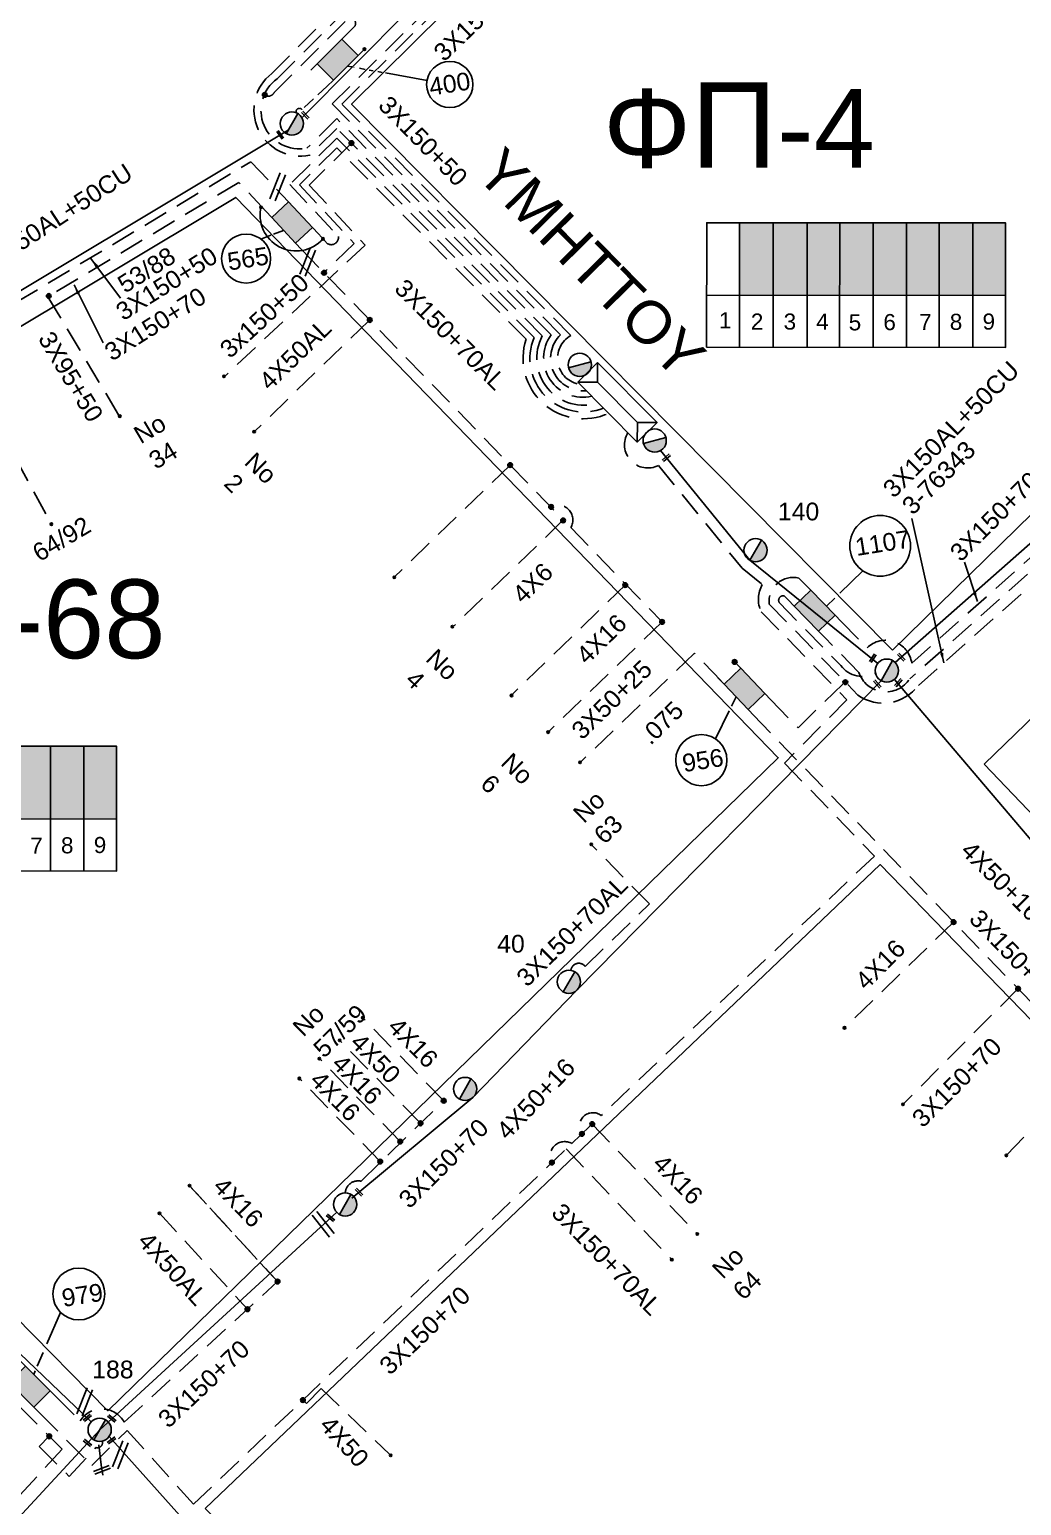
# Model space of a CAD drawing. Header units: millimetres. Extents: x 771 to 3391, y 686 to 1835.
# Drawn here: x 1872.3 to 1973, y 851.3 to 1001.2 of the extents above; entities that cross this region are included whole.
import ezdxf

# ---------------------------------------------------------------- set-up
doc = ezdxf.new("R2010")
doc.units = ezdxf.units.MM
doc.linetypes.add('DASHED', pattern=[19.05, 12.7, -6.35])
for name, color, linetype in [('Link Box 4 Διευθύνσεων', 7, 'Continuous'), ('Pillar OTE', 7, 'Continuous'), ('Άγνωστα', 7, 'Continuous'), ('Γυμνά εναέρια ΧΤ και ΦΟΠ (3Φ)   4x50+16AL', 7, 'Continuous'), ('Εναέρια παροχή ΧΤ 4x16', 7, 'SYN_LINE'), ('Επιγραφές - Σχήματα', 7, 'Continuous'), ('Καλωδια ΧΤ  3X95+50', 7, 'Continuous'), ('Καλώδια ΧΤ   3x150+50CU', 7, 'DASHED'), ('Καλώδια ΧΤ   3x150+70AL', 7, 'DASHED'), ('Καλώδια ΧΤ   3x150AL+50CU', 7, 'DASHED'), ('Μηχανική τομή', 7, 'Continuous'), ('Στύλος ΦΜ', 7, 'Continuous'), ('Στύλος ΦΜ @ 1', 7, 'Continuous'), ('Συνδέσεις', 7, 'Continuous'), ('Τομή', 7, 'Continuous'), ('Υποσταθμός εναέριος 2 στύλων', 7, 'Continuous'), ('Υποσταθμός πόλεως', 7, 'Continuous'), ('Υπόβαθρο ΔΕΗ', 7, 'Continuous'), ('Υπόγεια Καλώδια Δικτύου ΧΤ   .075', 7, 'DASHED'), ('Υπόγεια Καλώδια Δικτύου ΧΤ   .10', 7, 'DASHED'), ('Υπόγεια καλώδια Παροχών ΧΤ   4x16AL', 7, 'DASHED'), ('Υπόγεια καλώδια Παροχών ΧΤ   4x50AL', 7, 'DASHED'), ('Υπόγεια καλώδια Παροχών ΧΤ   4x6', 7, 'DASHED')]:
    doc.layers.add(name, color=color, linetype=linetype)
doc.styles.add('arial', font='arial.ttf')
doc.styles.get("Standard").update_dxf_attribs({"font": 'arial.ttf'})
doc.linetypes.add('SYN_LINE', pattern='A,0.5,-0.0001,["/\\/\\/\\/",Standard,S=0.1,R=0,X=0,Y=-0.05],-0.25', length=0.7501)
doc.dimstyles.new('ISO-25', dxfattribs={"dimtxt": 2.5, "dimasz": 2.5, "dimexe": 1.25, "dimexo": 0.625, "dimtad": 1, "dimtxsty": 'Standard', "dimcen": 2.5, "dimadec": 0, "dimazin": 0, "dimtfac": 1, "dimtmove": 0, "dimatfit": 3, "dimfxl": 1, "dimarcsym": 0})

# ---------------------------------------------------------------- blocks, each defined once
blk = doc.blocks.new('LINK BOX 4 ΑΝΑΧΩΡΗΣΕΩΝ')
at = {"layer": 'Link Box 4 Διευθύνσεων', "ltscale": 40}
blk.add_hatch(color=256, dxfattribs=at).paths.add_polyline_path([(-3.54, 0), (-3.54, -4.67), (3.54, -4.67), (3.54, 0)])
for p, q in [((-3.54, 0), (-5.33, 0)), ((5.33, 0), (3.54, 0)), ((-3.54, -4.67), (-5.33, -4.67)), ((5.33, -4.67), (3.54, -4.67))]:
    blk.add_line(p, q, dxfattribs=at)
blk.add_lwpolyline([(-3.54, -4.67), (-3.54, 0), (3.54, 0), (3.54, -4.67)], close=True, dxfattribs=at)
blk = doc.blocks.new('ΥΠΑΡΧΩΝ ΤΣΙΜΕΝΤΕΝΙΟΣ ΣΤΥΛΟΣ')
at = {"layer": 'Στύλος ΦΜ'}
blk.add_hatch(color=7, dxfattribs=at).paths.add_polyline_path([(-1.29, -2.28, 0.574793), (2.62, 0, 0.268822), (1.3, 2.27)])
at = {"layer": 'Στύλος ΦΜ', "color": 7}
blk.add_line((-1.29, -2.28), (1.3, 2.27), dxfattribs=at)
blk.add_circle((0, 0), 2.62, dxfattribs=at)
at = {"layer": 'Στύλος ΦΜ', "flags": 4}
for tag, p in [('ΑΡΙΘΜΟΣ', (-4.68, 8.05)), ('ΤΥΠΟΣ', (-4.91, 3.03))]:
    blk.add_attdef(tag, p, '', height=4, dxfattribs=at)
blk = doc.blocks.new('ΥΠΟΣΤΑΘΜΟΣ ΕΝΑΕΡΙΟΣ ΕΠΙ 2 ΣΤΥΛΩΝ')
at = {"layer": 'Υποσταθμός εναέριος 2 στύλων', "linetype": 'Continuous'}
for points in [[(-11.97, -2.11, 0.574793), (-8.45, -0.07, 0.268822), (-9.64, 1.98)], [(9.68, -2.15, 0.574793), (13.19, -0.1, 0.268822), (12.01, 1.95)]]:
    blk.add_hatch(color=256, dxfattribs=at).paths.add_polyline_path(points)
for p, q in [((-11.97, -2.11), (-9.64, 1.98)), ((9.68, -2.15), (12.01, 1.95))]:
    blk.add_line(p, q, dxfattribs=at)
for centre in [(-10.81, -0.07), (10.84, -0.1)]:
    blk.add_circle(centre, 2.36, dxfattribs=at)
at = {"layer": 'Υποσταθμός πόλεως', "linetype": 'Continuous', "ltscale": 40}
blk.add_lwpolyline([(-8.57, 2.82), (8.57, 2.82), (8.57, -2.82), (-8.57, -2.82)], close=True, dxfattribs=at)
for points in [[(-5.75, 0), (-8.57, 2.82)], [(-8.57, -2.82), (-5.75, 0)], [(-5.75, 0), (5.75, 0)], [(5.75, 0), (8.57, 2.82)], [(8.57, -2.82), (5.75, 0)]]:
    blk.add_lwpolyline(points, dxfattribs=at)
at = {"layer": 'Υποσταθμός εναέριος 2 στύλων', "ltscale": 40, "flags": 1}
for tag, p in [('ΜΕΤΑΣΧΗΜΑΤΙΣΜΟΣ', (14.09, 2.51)), ('ΙΣΧΥΣ', (14.07, -0.28)), ('ΑΡΙΘΜΟΣ', (14.19, -3))]:
    blk.add_attdef(tag, p, '', height=1.8, dxfattribs=at)
blk = doc.blocks.new('ΜΗΧΑΝΙΚΗ ΤΟΜΗ')
at = {"layer": 'Μηχανική τομή', "ltscale": 40}
for p, q in [((-1.89, 0.78), (1.89, 0.78)), ((1.89, 0), (-1.89, 0))]:
    blk.add_line(p, q, dxfattribs=at)
blk = doc.blocks.new('ΤΟΜΗ')
at = {"layer": 'Τομή', "ltscale": 40}
for p, q in [((-5.68, 0), (5.68, 0)), ((5.68, -2.33), (-5.68, -2.33))]:
    blk.add_line(p, q, dxfattribs=at)
blk = doc.blocks.new('_ΣΥΝΔΕΣΗ')
at = {"layer": 'Συνδέσεις', "linetype": 'SYN_LINE', "ltscale": 40}
blk.add_hatch(color=256, dxfattribs=at).paths.add_polyline_path([(0.5, -0.01, 1), (-0.5, -0.01, 1)])
at = {"layer": 'Συνδέσεις'}
blk.add_circle((0, -0.01), 0.5, dxfattribs=at)
blk = doc.blocks.new('τομή_')
at = {"layer": 'Επιγραφές - Σχήματα'}
for p, q in [((-1.29, -0.22), (0.13, 0.75)), ((-1.08, -0.46), (0.34, 0.51)), ((-0.66, 0.62), (-0.29, -0.37))]:
    blk.add_line(p, q, dxfattribs=at)

msp = doc.modelspace()

# ---------------------------------------------------------------- hatches: boundary and pattern name
at = {"layer": 'Άγνωστα', "linetype": 'DASHED', "ltscale": 0.2}
h = msp.add_hatch(color=62, dxfattribs=at)
h.dxf.hatch_style = 1
h.paths.add_polyline_path([(1947.8455, 981.53971), (1944.40563, 981.53993), (1944.40517, 974.17934), (1947.84504, 974.176)])
h = msp.add_hatch(color=6, dxfattribs=at)
h.dxf.hatch_style = 1
h.paths.add_polyline_path([(1947.84504, 974.176), (1951.28461, 974.17266), (1951.28507, 981.5395), (1947.8455, 981.53971)])
h = msp.add_hatch(color=2, dxfattribs=at)
h.dxf.hatch_style = 1
h.paths.add_polyline_path([(1951.28461, 974.17266), (1954.58217, 974.16946), (1954.58263, 981.53929), (1951.28507, 981.5395)])
h = msp.add_hatch(color=151, dxfattribs=at)
h.dxf.hatch_style = 1
h.paths.add_polyline_path([(1957.96863, 981.53908), (1954.58263, 981.53929), (1954.58217, 974.16946), (1957.96816, 974.16617)])
h = msp.add_hatch(color=1, dxfattribs=at)
h.dxf.hatch_style = 1
h.paths.add_polyline_path([(1957.96816, 974.16617), (1961.36481, 974.16287), (1961.36527, 981.53887), (1957.96863, 981.53908)])
h = msp.add_hatch(color=133, dxfattribs=at)
h.dxf.hatch_style = 1
h.paths.add_polyline_path([(1964.70232, 981.53866), (1961.36527, 981.53887), (1961.36481, 974.16287), (1964.70185, 974.15963)])
h = msp.add_hatch(color=85, dxfattribs=at)
h.dxf.hatch_style = 1
h.paths.add_polyline_path([(1964.70185, 974.15963), (1968.09023, 974.15634), (1968.09069, 981.53845), (1964.70232, 981.53866)])
h = msp.add_hatch(color=30, dxfattribs=at)
h.dxf.hatch_style = 1
h.paths.add_polyline_path([(1971.41079, 981.53824), (1968.09069, 981.53845), (1968.09023, 974.15634), (1971.41033, 974.15311)])
at = {"layer": 'Καλώδια ΧΤ   3x150+50CU', "linetype": 'DASHED', "ltscale": 0.2}
h = msp.add_hatch(color=6, dxfattribs=at)
h.dxf.hatch_style = 1
h.paths.add_polyline_path([(1874.45299, 928.37561), (1871.11595, 928.37582), (1871.11549, 920.99982), (1874.45253, 920.99658)])
h = msp.add_hatch(color=151, dxfattribs=at)
h.dxf.hatch_style = 1
h.paths.add_polyline_path([(1877.84137, 928.3754), (1874.45299, 928.37561), (1874.45253, 920.99658), (1877.84091, 920.99329)])
h = msp.add_hatch(color=85, dxfattribs=at)
h.dxf.hatch_style = 1
h.paths.add_polyline_path([(1881.16147, 928.37519), (1877.84137, 928.3754), (1877.84091, 920.99329), (1881.16101, 920.99007)])

# ---------------------------------------------------------------- linework, layer by layer
at = {"layer": 'Pillar OTE', "ltscale": 40}
for points in [[(1941.07693, 968.89985), (1941.07772, 981.54014), (1971.41079, 981.53824), (1971.41, 968.87049), (1941.07693, 968.90078)], [(1944.40484, 968.89746), (1944.40563, 981.53993)], [(1947.84471, 968.89402), (1947.8455, 981.53971)], [(1951.28428, 968.89059), (1951.28507, 981.5395)], [(1954.58184, 968.88729), (1954.58263, 981.53929)], [(1957.96783, 968.88391), (1957.96863, 981.53908)], [(1961.36448, 968.88052), (1961.36527, 981.53887)], [(1964.70152, 968.87719), (1964.70232, 981.53866)], [(1968.0899, 968.8738), (1968.09069, 981.53845)], [(1941.07726, 974.18257), (1971.41033, 974.15311)], [(1850.8276, 915.7368), (1850.82839, 928.37709), (1881.16147, 928.37519), (1881.16068, 915.70744), (1850.8276, 915.73773)], [(1874.4522, 915.71414), (1874.45299, 928.37561)], [(1877.84058, 915.71076), (1877.84137, 928.3754)], [(1850.82793, 921.01953), (1881.16101, 920.99007)]]:
    msp.add_lwpolyline(points, dxfattribs=at)
at = {"layer": 'Άγνωστα', "color": 151, "linetype": 'DASHED', "ltscale": 0.2}
for points in [[(1921.12196, 956.93805), (1909.35218, 945.54664)], [(1936.54343, 941.00435), (1924.98411, 929.81664)]]:
    msp.add_lwpolyline(points, dxfattribs=at)
at = {"layer": 'Γυμνά εναέρια ΧΤ και ΦΟΠ (3Φ)   4x50+16AL', "color": 6, "linetype": 'Continuous', "ltscale": 0.2}
msp.add_lwpolyline([(1899.98017, 992.20635), (1916.12571, 1008.47369), (1934.2259, 1026.60303), (1959.918, 1052.91557), (1985.27252, 1074.94348)], dxfattribs=at)
at = {"layer": 'Γυμνά εναέρια ΧΤ και ΦΟΠ (3Φ)   4x50+16AL', "color": 30, "linetype": 'Continuous', "ltscale": 0.2}
msp.add_lwpolyline([(1789.24007, 931.91068), (1825.47147, 950.92718), (1861.57857, 968.76471), (1898.58025, 990.94111)], dxfattribs=at)
at = {"layer": 'Γυμνά εναέρια ΧΤ και ΦΟΠ (3Φ)   4x50+16AL', "color": 151, "linetype": 'Continuous', "ltscale": 0.2}
for points in [[(1960.21693, 936.88086), (1983.59033, 957.51042), (2006.3024, 980.50123)], [(1880.39073, 858.26144), (1901.01648, 835.20971), (1922.78996, 813.47251), (1948.7911, 787.50169)]]:
    msp.add_lwpolyline(points, dxfattribs=at)
at = {"layer": 'Γυμνά εναέρια ΧΤ και ΦΟΠ (3Φ)   4x50+16AL', "color": 1, "linetype": 'Continuous', "ltscale": 0.2}
for points in [[(1936.40138, 958.41098), (1945.46225, 947.26344), (1958.45466, 936.79921)], [(1958.79088, 935.03597), (1927.90229, 903.60643), (1917.34341, 892.70793), (1905.06132, 882.49431)]]:
    msp.add_lwpolyline(points, dxfattribs=at)
at = {"layer": 'Γυμνά εναέρια ΧΤ και ΦΟΠ (3Φ)   4x50+16AL', "color": 173, "linetype": 'Continuous', "ltscale": 0.2}
msp.add_lwpolyline([(1960.13592, 935.16409), (1986.50487, 904.13335), (2009.25943, 881.89199)], dxfattribs=at)
at = {"layer": 'Γυμνά εναέρια ΧΤ και ΦΟΠ (3Φ)   4x50+16AL', "color": 2, "linetype": 'Continuous', "ltscale": 0.2}
msp.add_lwpolyline([(1789.26919, 930.93575), (1821.35965, 917.47908), (1838.0399, 899.98026), (1864.04617, 873.64123), (1878.58859, 859.77067)], dxfattribs=at)
at = {"layer": 'Γυμνά εναέρια ΧΤ και ΦΟΠ (3Φ)   4x50+16AL', "color": 85, "linetype": 'Continuous', "ltscale": 0.2}
msp.add_lwpolyline([(1792.54081, 771.33546), (1819.68967, 798.83648), (1843.14212, 821.0109), (1855.03369, 832.55799), (1879.44608, 858.96168), (1903.50892, 881.04861)], dxfattribs=at)
at = {"layer": 'Καλωδια ΧΤ  3X95+50', "color": 85, "linetype": 'DASHED', "ltscale": 0.2}
msp.add_lwpolyline([(1874.18553, 974.03088), (1881.42762, 961.93904)], dxfattribs=at)
at = {"layer": 'Καλώδια ΧΤ   3x150+50CU', "color": 6, "linetype": 'DASHED', "ltscale": 0.2}
for points in [[(1929.42325, 963.92202, -0.693418339), (1925.2779, 970.14713), (1903.52772, 992.1201), (1900.49157, 989.11474, -0.805601327), (1897.46071, 996.16742), (1905.99931, 1004.69871), (1880.45818, 1030.52738), (1891.28668, 1040.55698, 0.644332628), (1889.18926, 1043.70349), (1887.62772, 1042.25869)], [(1896.13627, 994.52441, 0.46823958), (1897.16904, 994.78772), (1904.64881, 1002.2611, -0.803802793), (1905.32977, 1001.47987), (1904.66823, 1000.81889)], [(1845.54407, 956.32839), (1843.03846, 961.38841), (1860.81171, 970.17046), (1865.55136, 973.0111, -0.373201804), (1867.67172, 971.48387), (1894.80473, 987.74563), (1898.01237, 984.30925)]]:
    msp.add_lwpolyline(points, format="xyb", dxfattribs=at)
at = {"layer": 'Καλώδια ΧΤ   3x150+50CU', "color": 30, "linetype": 'DASHED', "ltscale": 0.2}
msp.add_lwpolyline([(1928.22336, 965.13108, -0.718718818), (1927.29961, 970.09478), (1904.03023, 993.60251), (1915.51261, 1004.96727, 0.855723367), (1919.93642, 1009.34577), (1934.49332, 1023.75356, 0.972203651), (1937.25028, 1026.48229), (1953.68592, 1042.74957), (1968.12674, 1028.49725)], format="xyb", dxfattribs=at)
at = {"layer": 'Καλώδια ΧΤ   3x150+50CU', "color": 6, "linetype": 'DASHED', "ltscale": 0.1}
msp.add_lwpolyline([(1902.54856, 995.40166), (1899.97991, 993.05564, 0.815864741), (1899.40342, 992.7069)], format="xyb", dxfattribs=at)
at = {"layer": 'Καλώδια ΧΤ   3x150+50CU', "color": 2, "linetype": 'DASHED', "ltscale": 0.2}
msp.add_lwpolyline([(1905, 989.63771), (1900.72849, 985.35774), (1906.40256, 979.27905), (1892.00029, 965.83543)], dxfattribs=at)
at = {"layer": 'Καλώδια ΧΤ   3x150+50CU', "color": 85, "linetype": 'DASHED', "ltscale": 0.2}
for points in [[(1930.61738, 962.71877, -0.666589692), (1923.55791, 969.88889), (1903.51751, 990.14008), (1898.75225, 985.42319, -0.002323226), (1898.75225, 985.42319), (1903.68356, 980.14024, -0.611774999), (1902.58061, 979.41526), (1901.64825, 980.4141)], [(1951.01521, 944.87656), (1950.44341, 945.46277, 0.513096279), (1947.42026, 942.81925), (1956.43108, 933.58127, 0.411348543), (1962.57024, 934.55749), (1985.80004, 955.17968), (1997.52331, 967.04683), (2005.50823, 958.40621)]]:
    msp.add_lwpolyline(points, format="xyb", dxfattribs=at)
at = {"layer": 'Καλώδια ΧΤ   3x150+50CU', "linetype": 'DASHED', "ltscale": 0.2}
for points in [[(1897.09582, 980.37669), (1898.12411, 980.76904)], [(1895.81116, 979.8865), (1896.83059, 980.27548)]]:
    msp.add_lwpolyline(points, dxfattribs=at)
at = {"layer": 'Καλώδια ΧΤ   3x150+50CU', "color": 85, "linetype": 'DASHED', "ltscale": 0.2}
for points in [[(1846.66698, 956.88443), (1844.55206, 961.24903), (1861.19514, 969.46759), (1863.66517, 970.94796), (1874.54066, 950.93449)], [(1947.59476, 933.09138), (1950.35157, 930.26507), (1955.12458, 934.9207)]]:
    msp.add_lwpolyline(points, dxfattribs=at)
at = {"layer": 'Καλώδια ΧΤ   3x150+50CU', "color": 173, "linetype": 'DASHED', "ltscale": 0.2}
for points in [[(2006.41157, 959.241), (1997.59789, 968.70271), (1985.06347, 955.95659), (1961.69771, 935.21371, -0.627624175), (1956.52834, 935.88178), (1953.06495, 939.43248)], [(1949.3444, 943.24683), (1948.95141, 943.64973, 0.647767567), (1948.44105, 942.97573), (1954.69184, 936.56736, 0.3741692), (1958.22173, 935.80702)]]:
    msp.add_lwpolyline(points, format="xyb", dxfattribs=at)
at = {"layer": 'Καλώδια ΧΤ   3x150+50CU', "color": 5, "linetype": 'DASHED', "ltscale": 0.2}
for points in [[(1869.64109, 864.40055), (1869.23541, 864.80854, 0.665206203), (1868.60213, 864.00122), (1875.63589, 856.9913), (1868.13768, 848.88148), (1870.29095, 846.91451), (1856.21461, 831.50496), (1847.87165, 823.56846), (1838.03353, 833.69686)], [(1874.32232, 858.30042), (1873.2917, 857.26629), (1876.34895, 854.2194), (1879.06074, 857.15239, 0.586299325), (1879.70821, 857.81076)]]:
    msp.add_lwpolyline(points, format="xyb", dxfattribs=at)
at = {"layer": 'Καλώδια ΧΤ   3x150+70AL', "color": 62, "linetype": 'DASHED', "ltscale": 0.2}
msp.add_lwpolyline([(1928.86795, 964.48156, -0.708840154), (1926.23642, 970.17382), (1903.04027, 993.60758), (1915.54082, 1005.98009, 1.164355137), (1918.39507, 1009.49027)], format="xyb", dxfattribs=at)
at = {"layer": 'Καλώδια ΧΤ   3x150+70AL', "color": 151, "linetype": 'DASHED', "ltscale": 0.2}
for points in [[(1931.13411, 962.19809, -0.656142009), (1922.74508, 969.7208), (1903.51259, 989.15029), (1899.7244, 985.4007)], [(1925.21437, 952.70971, -0.759381497), (1927.2756, 950.58001), (1936.54343, 941.00435)]]:
    msp.add_lwpolyline(points, format="xyb", dxfattribs=at)
at = {"layer": 'Καλώδια ΧΤ   3x150+70AL', "color": 85, "linetype": 'DASHED', "ltscale": 0.2}
for points in [[(1896.30617, 982.71662), (1893.57431, 985.64328), (1874.18553, 974.03088)], [(1972.69521, 903.76162), (1961.0955, 892.10553)]]:
    msp.add_lwpolyline(points, dxfattribs=at)
at = {"layer": 'Καλώδια ΧΤ   3x150+70AL', "color": 151, "linetype": 'DASHED', "ltscale": 0.2}
for points in [[(1899.72439, 985.4007), (1905.29526, 979.44108), (1902.22159, 976.46621)], [(1899.94205, 978.82147), (1926.52193, 951.35871)]]:
    msp.add_lwpolyline(points, dxfattribs=at)
at = {"layer": 'Καλώδια ΧΤ   3x150+70AL', "color": 173, "linetype": 'DASHED', "ltscale": 0.2}
msp.add_lwpolyline([(1954.73576, 941.06221), (1957.36204, 938.36971, -0.619572122), (1961.89695, 936.82138), (1984.3269, 956.7335), (1999.18835, 971.77735), (2002.69138, 971.73591), (2003.38557, 972.4176)], format="xyb", dxfattribs=at)
at = {"layer": 'Καλώδια ΧΤ   3x150+70AL', "color": 133, "linetype": 'DASHED', "ltscale": 0.2}
for points in [[(1933.08302, 960.23428, 0.757993771), (1936.18176, 956.90548), (1944.66768, 946.4653), (1946.72878, 944.80527, 0.249282097), (1946.6185, 942.03721), (1955.32054, 933.1027), (1948.98912, 926.66533), (1958.11319, 917.22997), (1930.36739, 890.87437, 0.865277224), (1928.4131, 889.01058)], [(1875.05318, 862.26779), (1877.45476, 859.8525, -0.576411994), (1881.93263, 859.72377), (1897.50239, 874.01502)]]:
    msp.add_lwpolyline(points, format="xyb", dxfattribs=at)
at = {"layer": 'Καλώδια ΧΤ   3x150+70AL', "color": 85, "linetype": 'DASHED', "ltscale": 0.2}
msp.add_lwpolyline([(1945.80034, 931.57406), (1985.94342, 890.06143, -0.559663038), (1988.23603, 887.6906)], format="xyb", dxfattribs=at)
at = {"layer": 'Καλώδια ΧΤ   3x150+70AL', "color": 1, "linetype": 'DASHED', "ltscale": 0.2}
for points in [[(1927.28535, 905.62229, -0.670488244), (1928.7462, 906.0175), (1935.2567, 912.35949), (1929.35914, 918.41374)], [(1904.37557, 883.0228, -0.461548114), (1905.98473, 884.20443), (1914.3729, 892.3755)]]:
    msp.add_lwpolyline(points, format="xyb", dxfattribs=at)
at = {"layer": 'Καλώδια ΧΤ   3x150+70AL', "color": 133, "linetype": 'DASHED', "ltscale": 0.2}
msp.add_lwpolyline([(1873.39809, 860.6221), (1878.65104, 855.33915), (1882.23239, 858.90017), (1888.96917, 851.39321), (1926.81044, 887.48213), (1937.56142, 876.20911)], dxfattribs=at)
at = {"layer": 'Υπόβαθρο ΔΕΗ'}
for points in [[(1959.93304, 938.12209), (1905.02019, 993.59744), (1976.82795, 1064.66966), (2032.45491, 1009.14326), (1959.93304, 938.12209)], [(1904.59904, 997.45039), (1905.03474, 997.37219)], [(1905.23812, 997.33568), (1905.2889, 997.32657)], [(1905.81171, 997.23273), (1906.412, 997.12498)], [(1906.79381, 997.05645), (1907.22913, 996.97832)], [(1907.67027, 996.89913), (1908.12794, 996.81699)], [(1969.24758, 926.55913), (2043.30457, 998.25873), (2093.88823, 946.72633), (2028.1333, 881.74519), (2010.49904, 883.41283), (1969.24758, 926.55913)], [(1908.47508, 996.75468), (1912.68077, 995.9998)], [(1804.68403, 937.81491), (1880.27105, 860.89753), (1948.34244, 927.20712), (1893.26726, 984.11167), (1867.36418, 968.5977), (1804.68403, 937.81491)], [(1956.93554, 946.19444), (1954.60034, 943.91667)], [(1954.07818, 943.40735), (1953.24295, 942.59265)], [(1943.59093, 932.43432), (1944.06711, 933.40957)], [(1941.97958, 929.13418), (1943.35902, 931.95936)], [(1890.14873, 850.97047), (1958.70871, 916.35558), (2001.55625, 872.17466), (2001.86342, 855.92397), (1942.23728, 798.10743), (1890.14873, 850.97047)], [(1875.46447, 870.88722), (1874.08779, 867.70221)], [(1873.69891, 866.80252), (1873.09975, 865.41632)], [(1872.89935, 864.95268), (1872.74306, 864.59109)], [(1879.60719, 855.40385), (1879.34332, 857.44625)]]:
    msp.add_lwpolyline(points, dxfattribs=at)
for centre, radius in [((1914.98788, 995.58569), 2.34398), ((1894.31144, 977.90116), 2.48813), ((1958.69713, 948.72954), 3.08706), ((1940.53774, 926.97277), 2.5982), ((1877.32998, 872.75153), 2.63739)]:
    msp.add_circle(centre, radius, dxfattribs=at)
msp.add_arc((1899.37916, 982.32269), 3.6442, 165.8940301, 318.6407709, dxfattribs=at)
at = {"layer": 'Υπόγεια Καλώδια Δικτύου ΧΤ   .075', "color": 85, "linetype": 'DASHED', "ltscale": 0.2}
msp.add_lwpolyline([(1942.53794, 935.01392), (1939.8551, 937.82866), (1928.22135, 926.74008)], dxfattribs=at)
at = {"layer": 'Υπόγεια Καλώδια Δικτύου ΧΤ   .10', "color": 2, "ltscale": 0.2}
msp.add_lwpolyline([(1930.09376, 963.24639, -0.675153344), (1924.38406, 970.05509), (1903.52268, 991.13017), (1900.77824, 988.41356, -0.79600428), (1896.91744, 996.71116), (1904.45539, 1004.26469), (1879.43153, 1029.57648), (1879.43153, 1029.57648), (1876.99234, 1027.16503)], format="xyb", dxfattribs=at)
at = {"layer": 'Υπόγεια καλώδια Παροχών ΧΤ   4x16AL', "color": 151, "linetype": 'DASHED', "ltscale": 0.2}
msp.add_lwpolyline([(1932.86865, 944.79924), (1921.30933, 933.61153)], dxfattribs=at)
at = {"layer": 'Υπόγεια καλώδια Παροχών ΧΤ   4x16AL', "color": 85, "linetype": 'DASHED', "ltscale": 0.2}
for points in [[(1966.15383, 910.52618), (1955.06969, 899.78144)], [(1971.52409, 886.8362), (1980.19557, 896.00538)]]:
    msp.add_lwpolyline(points, dxfattribs=at)
at = {"layer": 'Υπόγεια καλώδια Παροχών ΧΤ   4x16AL', "color": 1, "linetype": 'DASHED', "ltscale": 0.2}
for points in [[(1914.3729, 892.3755), (1906.16065, 900.80593)], [(1909.96124, 888.23235), (1901.749, 896.66278)], [(1907.93094, 886.20845), (1899.7187, 894.63888)]]:
    msp.add_lwpolyline(points, dxfattribs=at)
at = {"layer": 'Υπόγεια καλώδια Παροχών ΧΤ   4x16AL', "color": 133, "linetype": 'DASHED', "ltscale": 0.2}
msp.add_lwpolyline([(1925.35892, 886.09783, -0.752771105), (1927.38379, 888.02893), (1929.44241, 889.99222)], format="xyb", dxfattribs=at)
for points in [[(1929.46303, 890.01189), (1940.1396, 878.8169)], [(1897.50239, 874.01502), (1888.56784, 883.74885)], [(1888.56784, 883.74885), (1897.50239, 874.01502)]]:
    msp.add_lwpolyline(points, dxfattribs=at)
at = {"layer": 'Υπόγεια καλώδια Παροχών ΧΤ   4x50AL', "color": 151, "linetype": 'DASHED', "ltscale": 0.2}
msp.add_lwpolyline([(1906.77672, 971.59407), (1895.2174, 960.40636)], dxfattribs=at)
at = {"layer": 'Υπόγεια καλώδια Παροχών ΧΤ   4x50AL', "color": 1, "linetype": 'DASHED', "ltscale": 0.2}
msp.add_lwpolyline([(1912.00469, 890.11471), (1903.79244, 898.54514)], dxfattribs=at)
at = {"layer": 'Υπόγεια καλώδια Παροχών ΧΤ   4x50AL', "color": 133, "linetype": 'DASHED', "ltscale": 0.2}
for points in [[(1885.5149, 880.9466), (1894.44945, 871.21277)], [(1900.07512, 861.98486), (1900.44451, 861.62626), (1901.91993, 863.14608), (1908.91719, 856.46116)]]:
    msp.add_lwpolyline(points, dxfattribs=at)
at = {"layer": 'Υπόγεια καλώδια Παροχών ΧΤ   4x6', "color": 151, "linetype": 'DASHED', "ltscale": 0.2}
msp.add_lwpolyline([(1926.52193, 951.35871), (1915.28016, 940.47834)], dxfattribs=at)

# ---------------------------------------------------------------- block references
at = {"layer": 'Link Box 4 Διευθύνσεων'}
for p, xscale, yscale, zscale, rotation in [((1904.43324, 997.28473), 0.4999999999999998, 0.4999999999999998, 0.4999999999999998, 224.9754948062223), ((1899.83031, 982.36168), 0.4999999999999999, 0.4999999999999999, 0.4999999999999999, 313.028263398209), ((1952.87548, 942.96938), 0.4999999999999998, 0.4999999999999998, 0.4999999999999998, 314.2867900172728), ((1945.75661, 935.0199), 0.4999999999999999, 0.4999999999999999, 0.4999999999999999, 313.6255618575326), ((1873.17468, 864.15701), 0.4999999999999998, 0.4999999999999998, 0.4999999999999998, 314.8369053063458)]:
    msp.add_blockref('LINK BOX 4 ΑΝΑΧΩΡΗΣΕΩΝ', p, dxfattribs=dict(at, xscale=xscale, yscale=yscale, zscale=zscale, rotation=rotation))
at = {"layer": 'Επιγραφές - Σχήματα', "rotation": 347.0273283524727}
msp.add_blockref('τομή_', (1880.11194, 854.64648), dxfattribs=at)
at = {"layer": 'Μηχανική τομή'}
for p, xscale, yscale, zscale, rotation in [((1900.26043, 992.40629), 0.2500000000001926, 0.2500000000001926, 0.2500000000001926, 313.9232981806344), ((1897.6886, 990.42809), 0.2500000000001927, 0.2500000000001927, 0.2500000000001927, 304.5965677396807), ((1937.05087, 957.61191), 0.249999999999919, 0.249999999999919, 0.249999999999919, 41.32847349765899), ((1958.02777, 937.2638), 0.249999999999919, 0.249999999999919, 0.249999999999919, 56.71028689088859), ((1960.76353, 937.35789), 0.2500000000001928, 0.2500000000001928, 0.2500000000001928, 312.6268794242704), ((1958.32434, 934.63684), 0.2500000000001928, 0.2500000000001928, 0.2500000000001928, 312.6268794242704), ((1960.62285, 934.77277), 0.249999999999919, 0.249999999999919, 0.249999999999919, 48.76881765003649), ((1905.69717, 883.02415), 0.2500000000001928, 0.2500000000001928, 0.2500000000001928, 312.6268794242704), ((1902.81658, 880.41312), 0.2500000000001927, 0.2500000000001927, 0.2500000000001927, 320.3750279087856), ((1878.25397, 860.08983), 0.2499999999999681, 0.2499999999999681, 0.2499999999999681, 40.16075936591835), ((1880.61296, 860.03274), 0.2500000000001927, 0.2500000000001927, 0.2500000000001927, 320.3750279087856), ((1878.14166, 857.55086), 0.2500000000001927, 0.2500000000001927, 0.2500000000001927, 320.3750279087856), ((1880.70722, 857.79842), 0.2499999999999681, 0.2499999999999681, 0.2499999999999681, 36.11407878704492)]:
    msp.add_blockref('ΜΗΧΑΝΙΚΗ ΤΟΜΗ', p, dxfattribs=dict(at, xscale=xscale, yscale=yscale, zscale=zscale, rotation=rotation))
at = {"layer": 'Στύλος ΦΜ @ 1', "ltscale": 40, "xscale": 0.4499999999998181, "yscale": 0.4499999999998181, "zscale": 0.4499999999998181}
for p in [(1898.96152, 991.61517), (1959.37192, 936.06044), (1916.54505, 893.57382), (1904.37659, 881.84504)]:
    msp.add_blockref('ΥΠΑΡΧΩΝ ΤΣΙΜΕΝΤΕΝΙΟΣ ΣΤΥΛΟΣ', p, dxfattribs=at)
at = {"layer": 'Στύλος ΦΜ @ 1', "ltscale": 40}
ref = msp.add_blockref('ΥΠΑΡΧΩΝ ΤΣΙΜΕΝΤΕΝΙΟΣ ΣΤΥΛΟΣ', (1946.04329, 948.28791), dxfattribs=dict(at, xscale=0.4499999999998181, yscale=0.4499999999998181, zscale=0.4499999999998181))
ref.add_attrib('ΤΥΠΟΣ', '140', (1948.3133, 951.32015), dxfattribs={"layer": 'Στύλος ΦΜ', "height": 1.8, "flags": 4})
ref = msp.add_blockref('ΥΠΑΡΧΩΝ ΤΣΙΜΕΝΤΕΝΙΟΣ ΣΤΥΛΟΣ', (1927.0914, 904.4606), dxfattribs=dict(at, xscale=0.4499999999998181, yscale=0.4499999999998181, zscale=0.4499999999998181))
ref.add_attrib('ΤΥΠΟΣ', '40', (1919.80963, 907.42289), dxfattribs={"layer": 'Στύλος ΦΜ', "height": 1.8, "flags": 4})
ref = msp.add_blockref('ΥΠΑΡΧΩΝ ΤΣΙΜΕΝΤΕΝΙΟΣ ΣΤΥΛΟΣ', (1879.44086, 858.95778), dxfattribs=dict(at, xscale=0.4499999999998181, yscale=0.4499999999998181, zscale=0.4499999999998181))
ref.add_attrib('ΤΥΠΟΣ', '188', (1878.68934, 864.18379), dxfattribs={"layer": 'Στύλος ΦΜ', "height": 1.8, "flags": 4})
at = {"layer": 'Συνδέσεις'}
for p, xscale, yscale, zscale in [((1906.32807, 999.17794), 0.25, 0.25, 0.25), ((1896.19976, 994.53614), 0.4777242751394019, 0.4777242751394019, 0.4777242751394019), ((1904.99887, 989.63657), 0.4777242751394019, 0.4777242751394019, 0.4777242751394019), ((1895.8223, 983.11573), 0.25, 0.25, 0.25), ((1902.11443, 979.91468), 0.25, 0.25, 0.25), ((1902.22159, 976.46621), 0.4777242751394019, 0.4777242751394019, 0.4777242751394019), ((1874.26834, 974.11103), 0.4777242751394019, 0.4777242751394019, 0.4777242751394019), ((1906.85953, 971.67422), 0.4777242751394019, 0.4777242751394019, 0.4777242751394019), ((1892.06103, 965.94801), 0.25, 0.25, 0.25), ((1881.48402, 961.90553), 0.25, 0.25, 0.25), ((1895.12944, 960.32123), 0.25, 0.25, 0.25), ((1921.12196, 956.93805), 0.4777242751394019, 0.4777242751394019, 0.4777242751394019), ((1925.28286, 952.68595), 0.4777242751394019, 0.4777242751394019, 0.4777242751394019), ((1874.54066, 950.93449), 0.25, 0.25, 0.25), ((1926.49775, 951.32097), 0.4777242751394019, 0.4777242751394019, 0.4777242751394019), ((1909.35218, 945.54664), 0.25, 0.25, 0.25), ((1932.81542, 944.74772), 0.4777242751394019, 0.4777242751394019, 0.4777242751394019), ((1915.25183, 940.52242), 0.25, 0.25, 0.25), ((1936.54343, 941.00435), 0.4777242751394019, 0.4777242751394019, 0.4777242751394019), ((1943.91847, 936.94842), 0.4777242751394019, 0.4777242751394019, 0.4777242751394019), ((1955.15773, 934.88671), 0.4777242751394019, 0.4777242751394019, 0.4777242751394019), ((1921.26354, 933.5387), 0.25, 0.25, 0.25), ((1924.98411, 929.81664), 0.25, 0.25, 0.25), ((1928.22135, 926.74008), 0.25, 0.25, 0.25), ((1929.35821, 918.4147), 0.25, 0.25, 0.25), ((1966.15383, 910.52618), 0.4777242751394019, 0.4777242751394019, 0.4777242751394019), ((1972.69376, 903.76016), 0.4777242751394019, 0.4777242751394019, 0.4777242751394019), ((1906.15973, 900.80688), 0.25, 0.25, 0.25), ((1955.06969, 899.78144), 0.25, 0.25, 0.25), ((1903.81673, 898.52022), 0.25, 0.25, 0.25), ((1901.749, 896.66278), 0.25, 0.25, 0.25), ((1899.7187, 894.63888), 0.25, 0.25, 0.25), ((1914.3729, 892.3755), 0.4777242751394019, 0.4777242751394019, 0.4777242751394019), ((1961.00761, 892.02034), 0.25, 0.25, 0.25), ((1912.02394, 890.08733), 0.4777242751394019, 0.4777242751394019, 0.4777242751394019), ((1928.4131, 889.01058), 0.4777242751394019, 0.4777242751394019, 0.4777242751394019), ((1929.46303, 890.01189), 0.4777242751394019, 0.4777242751394019, 0.4777242751394019), ((1909.96124, 888.23235), 0.4777242751394019, 0.4777242751394019, 0.4777242751394019), ((1907.93094, 886.20845), 0.4777242751394019, 0.4777242751394019, 0.4777242751394019), ((1925.35892, 886.09783), 0.4777242751394019, 0.4777242751394019, 0.4777242751394019), ((1971.51114, 886.8225), 0.25, 0.25, 0.25), ((1888.56784, 883.74885), 0.25, 0.25, 0.25), ((1885.5149, 880.9466), 0.25, 0.25, 0.25), ((1940.12046, 878.83697), 0.25, 0.25, 0.25), ((1937.54228, 876.22919), 0.25, 0.25, 0.25), ((1897.50239, 874.01502), 0.4777242751394019, 0.4777242751394019, 0.4777242751394019), ((1894.44945, 871.21277), 0.4777242751394019, 0.4777242751394019, 0.4777242751394019), ((1900.07158, 861.98149), 0.4777242751394019, 0.4777242751394019, 0.4777242751394019), ((1874.32232, 858.30042), 0.4777242751394019, 0.4777242751394019, 0.4777242751394019), ((1908.99425, 856.365), 0.25, 0.25, 0.25)]:
    msp.add_blockref('_ΣΥΝΔΕΣΗ', p, dxfattribs=dict(at, xscale=xscale, yscale=yscale, zscale=zscale))
at = {"layer": 'Τομή'}
for p, xscale, yscale, zscale, rotation in [((1897.79082, 985.08074), 0.2499999999998873, 0.2499999999998873, 0.2499999999998873, 248.1909067709115), ((1900.83639, 977.4412), 0.2499999999998873, 0.2499999999998873, 0.2499999999998873, 248.1909067709115), ((1902.36423, 879.99792), 0.2499999999999669, 0.2499999999999669, 0.2499999999999669, 308.1680509152084), ((1878.1816, 861.69088), 0.2499999999998873, 0.2499999999998873, 0.2499999999998873, 248.1909067709115), ((1881.82199, 856.30648), 0.2499999999998873, 0.2499999999998873, 0.2499999999998873, 248.1909067709115)]:
    msp.add_blockref('ΤΟΜΗ', p, dxfattribs=dict(at, xscale=xscale, yscale=yscale, zscale=zscale, rotation=rotation))
at = {"layer": 'Υποσταθμός εναέριος 2 στύλων', "xscale": 0.5, "yscale": 0.5, "zscale": 0.5, "rotation": 314.7819022422529}
msp.add_blockref('ΥΠΟΣΤΑΘΜΟΣ ΕΝΑΕΡΙΟΣ ΕΠΙ 2 ΣΤΥΛΩΝ', (1932.01884, 963.30498), dxfattribs=at)

# ---------------------------------------------------------------- texts
at = {"ltscale": 40, "insert": (1920.50231, 989.48172), "char_height": 4, "width": 50.2149778, "attachment_point": 1, "rotation": 314.5238529, "style": 'arial'}
msp.add_mtext('{\\H1.083x;ΥΜΗΤΤΟΥ}', dxfattribs=at)
at = {"ltscale": 30, "char_height": 1.63441, "width": 11.2572904, "attachment_point": 1}
for s, insert in [('1', (1942.32309, 972.46117)), ('2', (1945.56155, 972.32771)), ('3', (1948.89214, 972.32771)), ('4', (1952.19565, 972.32771)), ('5', (1955.49915, 972.24653)), ('6', (1959.01928, 972.27359)), ('7', (1962.64773, 972.27359)), ('8', (1965.76169, 972.30065)), ('9', (1969.09227, 972.32771)), ('7', (1872.39841, 919.11055)), ('8', (1875.51237, 919.13761)), ('9', (1878.84295, 919.16466))]:
    msp.add_mtext(s, dxfattribs=dict(at, insert=insert))
at = {"layer": 'Άγνωστα', "color": 7, "char_height": 1.8, "attachment_point": 1}
for s, gutter_width, insert, rotation in [('3X150+50', 12.5, (1913.17288, 999.11371), 43.8735236), ('400', 12.5, (1912.76855, 996.22018), 9.0165632), ('3X150+50', 12.5, (1880.87806, 973.05724), 32.1664312), ('53/88', 12.5, (1881.05116, 975.84848), 32.1664312), ('565', 12.5, (1892.28427, 978.463), 9.0165632), ('3x150+50', 12.5, (1891.45798, 968.99853), 42.7121172), ('3X150+70', 12.5, (1879.72409, 968.95691), 32.1664312), ('3X95+50', 12.5, (1874.67088, 970.71737), 301.1241873), ('64/92', 1.77636, (1872.40298, 948.61305), 30.6214066), ('1107', 12.5, (1956.03121, 949.47931), 9.0165632), ('3X50+25', 12.5, (1927.17485, 930.23046), 44.2103537), ('956', 12.5, (1938.47337, 927.52143), 9.0165632), ('3X150+70AL', 12.5, (1921.58435, 905.11424), 44.7572588), ('3X150+70', 12.5, (1968.91405, 911.98227), 313.678584), ('4X16', 12.5, (1909.86468, 901.00601), 314.2514285), ('4X50', 12.5, (1906.06011, 899.41368), 314.2514285), ('3X150+70', 12.5, (1961.75115, 890.80792), 44.9847895), ('4X16', 12.5, (1904.1741, 897.26891), 314.2514285), ('4X50+16', 12.5, (1919.55951, 889.53466), 46.2596131), ('4X16', 12.5, (1901.9629, 895.5791), 314.2514285), ('3X150+70', 12.5, (1909.62928, 882.60267), 44.7572588), ('4X16', 12.5, (1936.76338, 887.11717), 314.2514285), ('4X16', 12.5, (1892.11609, 884.80061), 314.2514285), ('3X150+70AL', 12.5, (1926.48462, 882.14096), 314.2514285), ('4X50AL', 12.5, (1884.52691, 879.23898), 312.1765032), ('979', 12.5, (1875.46588, 873.20629), 9.0165632), ('3X150+70', 12.5, (1907.66544, 865.72248), 43.7487597), ('3X150+70', 12.5, (1885.18763, 860.33943), 43.2219957), ('4X50', 12.5, (1902.99103, 860.54392), 312.1765032)]:
    msp.add_mtext_dynamic_manual_height_columns(s, width=1.8, gutter_width=gutter_width, heights=[0.04535], dxfattribs=dict(at, insert=insert, rotation=rotation))
at = {"layer": 'Άγνωστα', "color": 7}
note = msp.add_mtext_dynamic_manual_height_columns('No ', width=1.8, gutter_width=1.77636, heights=[0.04535, 0], dxfattribs=dict(at, insert=(1879.61132, 958.75413), char_height=1.8, attachment_point=1, rotation=30.6214066))
for column, words in zip(note.columns.linked_columns, ['34']):
    column.text = words
note = msp.add_mtext_dynamic_manual_height_columns('No ', width=1.8, gutter_width=2.02801, heights=[0.04535, 0], dxfattribs=dict(at, insert=(1892.50441, 961.04565), char_height=1.8, attachment_point=1, rotation=316.1594784))
for column, words in zip(note.columns.linked_columns, ['2']):
    column.text = words
note = msp.add_mtext_dynamic_manual_height_columns('No ', width=1.8, gutter_width=1.67107, heights=[0.04535, 0], dxfattribs=dict(at, insert=(1911.18403, 940.83312), char_height=1.8, attachment_point=1, rotation=316.1594784))
for column, words in zip(note.columns.linked_columns, ['4']):
    column.text = words
note = msp.add_mtext_dynamic_manual_height_columns('No ', width=1.8, gutter_width=1.89929, heights=[0.04535, 0], dxfattribs=dict(at, insert=(1918.63865, 930.42244), char_height=1.8, attachment_point=1, rotation=316.1594784))
for column, words in zip(note.columns.linked_columns, ['6']):
    column.text = words
note = msp.add_mtext_dynamic_manual_height_columns('No ', width=1.8, gutter_width=2.61635, heights=[0.04535, 0], dxfattribs=dict(at, insert=(1924.19189, 918.67137), char_height=1.8, attachment_point=1, rotation=44.3474181))
for column, words in zip(note.columns.linked_columns, ['63']):
    column.text = words
note = msp.add_mtext_dynamic_manual_height_columns('No ', width=1.8, gutter_width=1.93416, heights=[0.04535, 0], dxfattribs=dict(at, insert=(1896.19547, 897.44378), char_height=1.8, attachment_point=1, rotation=44.3474181))
for column, words in zip(note.columns.linked_columns, ['57/59']):
    column.text = words
note = msp.add_mtext_dynamic_manual_height_columns('No ', width=1.8, gutter_width=1.82904, heights=[0.04535, 0], dxfattribs=dict(at, insert=(1938.86417, 872.91998), char_height=1.8, attachment_point=1, rotation=44.3474181))
for column, words in zip(note.columns.linked_columns, ['64']):
    column.text = words
at = {"layer": 'Εναέρια παροχή ΧΤ 4x16', "color": 7, "char_height": 1.8, "attachment_point": 1}
for insert, rotation in [((1927.65256, 937.87189), 44.2103537), ((1955.98996, 904.78165), 44.9847895)]:
    msp.add_mtext_dynamic_manual_height_columns('4X16', width=1.8, gutter_width=12.5, heights=[0.04535], dxfattribs=dict(at, insert=insert, rotation=rotation))
at = {"layer": 'Καλώδια ΧΤ   3x150+50CU', "linetype": 'DASHED', "ltscale": 0.2, "insert": (1908.89763, 994.60397), "char_height": 1.8, "attachment_point": 1, "rotation": 314.340517}
msp.add_mtext_dynamic_manual_height_columns('3X150+50', width=1.8, gutter_width=12.5, heights=[0.04535], dxfattribs=at)
at = {"layer": 'Καλώδια ΧΤ   3x150+70AL', "color": 7, "char_height": 1.8, "attachment_point": 1}
for s, insert, rotation in [('3X150+70AL', (1910.53118, 976.0007), 314.9847895), ('3X150+70AL', (1965.61139, 948.28537), 44.9847895), ('4X50+16AL', (1968.03864, 918.91012), 314.9847895)]:
    msp.add_mtext_dynamic_manual_height_columns(s, width=1.8, gutter_width=12.5, heights=[0.04535], dxfattribs=dict(at, insert=insert, rotation=rotation))
at = {"layer": 'Καλώδια ΧΤ   3x150AL+50CU', "color": 7, "char_height": 1.8, "attachment_point": 1}
for s, insert, rotation in [('3X150AL+50CU', (1866.71453, 977.69162), 33.1327201), ('3X150AL+50CU', (1958.79983, 954.76067), 44.9847895), ('3-76343', (1960.73333, 953.04144), 44.9847895)]:
    msp.add_mtext_dynamic_manual_height_columns(s, width=1.8, gutter_width=12.5, heights=[0.04535], dxfattribs=dict(at, insert=insert, rotation=rotation))
at = {"layer": 'Υπόβαθρο ΔΕΗ', "char_height": 8, "attachment_point": 1}
for s, insert in [('Φ{\\H1.0833x;Π}-4', (1930.56859, 995.80521)), ('Φ{\\H1.0833x;Π}-68', (1852.31442, 945.98183))]:
    msp.add_mtext_dynamic_manual_height_columns(s, width=84.657329, gutter_width=12.5, heights=[0], dxfattribs=dict(at, insert=insert))
at = {"layer": 'Υπόγεια Καλώδια Δικτύου ΧΤ   .075', "color": 7, "insert": (1934.11842, 929.69684), "char_height": 1.8, "attachment_point": 1, "rotation": 44.2103537}
msp.add_mtext_dynamic_manual_height_columns('.075', width=1.8, gutter_width=12.5, heights=[0.04535], dxfattribs=at)
at = {"layer": 'Υπόγεια καλώδια Παροχών ΧΤ   4x50AL', "color": 7, "insert": (1895.45374, 965.69958), "char_height": 1.8, "attachment_point": 1, "rotation": 44.2103537}
msp.add_mtext_dynamic_manual_height_columns('4X50AL', width=1.8, gutter_width=12.5, heights=[0.04535], dxfattribs=at)
at = {"layer": 'Υπόγεια καλώδια Παροχών ΧΤ   4x6', "color": 7, "insert": (1921.16956, 944.05111), "char_height": 1.8, "attachment_point": 1, "rotation": 44.2103537}
msp.add_mtext_dynamic_manual_height_columns('4X6', width=1.8, gutter_width=12.5, heights=[0.04535], dxfattribs=at)

# ---------------------------------------------------------------- leaders
at = {"layer": 'Επιγραφές - Σχήματα', "ltscale": 40}
for points in [[(1878.55783, 977.91025), (1881.56664, 973.87746)], [(1876.83908, 975.22389), (1879.80957, 969.34131)], [(1965.15546, 936.85252), (1961.89879, 951.52347)], [(1968.57694, 943.07429), (1967.26295, 947.07898)]]:
    msp.add_leader(points, dimstyle='ISO-25', override={"dimasz": 1, "dimtad": 0}, dxfattribs=at)

doc.saveas('drawing.dxf')
